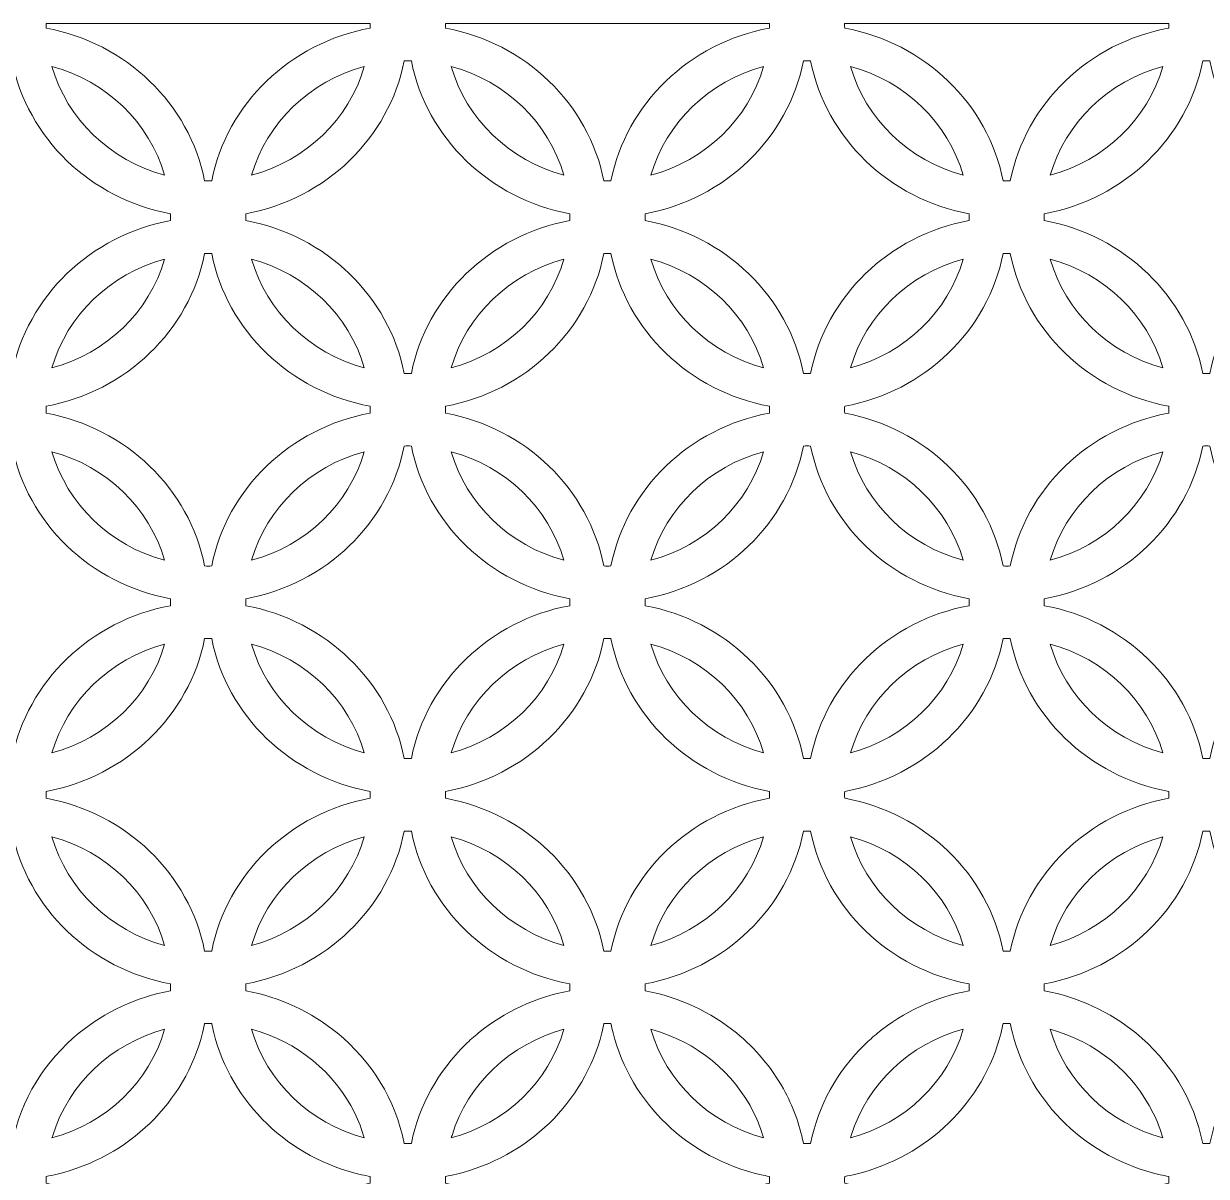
# Model space of a CAD drawing. Header units: millimetres. Extents: x -1200 to 1200, y -590 to 590.
# Drawn here: x -657 to -51, y 0 to 590 of the extents above; entities that cross this region are included whole.
import ezdxf

# ---------------------------------------------------------------- set-up
doc = ezdxf.new("R2010")
doc.units = ezdxf.units.MM
doc.header["$MEASUREMENT"] = 0
doc.layers.add('Layer 1', color=7, linetype='Continuous')

msp = doc.modelspace()

# ---------------------------------------------------------------- linework, layer by layer
at = {"layer": 'Layer 1', "color": 250, "lineweight": 20}
for points, knots in [([(-645.6101, 589.9734), (-645.6101, 589.9734), (-479.6241, 589.9734), (-479.6241, 589.9734), (-479.6227, 589.8095), (-479.6219, 589.6453), (-479.6219, 589.481), (-479.6219, 588.8933), (-479.6317, 588.3088), (-479.6446, 587.7244), (-520.6522, 580.1821), (-552.9715, 549.0254), (-560.7946, 509.4997), (-561.4015, 509.4868), (-562.0086, 509.4771), (-562.6155, 509.4771), (-563.2258, 509.4771), (-563.8328, 509.4868), (-564.4397, 509.4997), (-572.2629, 549.0254), (-604.5853, 580.1821), (-645.5897, 587.7244), (-645.6025, 588.3088), (-645.6123, 588.8933), (-645.6123, 589.481), (-645.6123, 589.6453), (-645.6115, 589.8095), (-645.6101, 589.9734)], [0, 0, 0, 0, 0.11111111, 0.11111111, 0.11111111, 0.22222222, 0.22222222, 0.22222222, 0.33333333, 0.33333333, 0.33333333, 0.44444444, 0.44444444, 0.44444444, 0.55555556, 0.55555556, 0.55555556, 0.66666667, 0.66666667, 0.66666667, 0.77777778, 0.77777778, 0.77777778, 0.88888889, 0.88888889, 0.88888889, 1, 1, 1, 1]), ([(-441.1306, 589.9734), (-441.1306, 589.9734), (-275.1448, 589.9734), (-275.1448, 589.9734), (-275.1435, 589.8095), (-275.1426, 589.6453), (-275.1426, 589.481), (-275.1426, 588.8933), (-275.1523, 588.3088), (-275.1652, 587.7244), (-316.1728, 580.1821), (-348.4887, 549.0254), (-356.315, 509.4997), (-356.9222, 509.4868), (-357.529, 509.4771), (-358.1362, 509.4771), (-358.7463, 509.4771), (-359.3531, 509.4868), (-359.9603, 509.4997), (-367.7836, 549.0254), (-400.1058, 580.1821), (-441.1102, 587.7244), (-441.1232, 588.3088), (-441.1327, 588.8933), (-441.1327, 589.481), (-441.1327, 589.6453), (-441.132, 589.8095), (-441.1306, 589.9734)], [0, 0, 0, 0, 0.11111111, 0.11111111, 0.11111111, 0.22222222, 0.22222222, 0.22222222, 0.33333333, 0.33333333, 0.33333333, 0.44444444, 0.44444444, 0.44444444, 0.55555556, 0.55555556, 0.55555556, 0.66666667, 0.66666667, 0.66666667, 0.77777778, 0.77777778, 0.77777778, 0.88888889, 0.88888889, 0.88888889, 1, 1, 1, 1]), ([(-236.6512, 589.9734), (-236.6512, 589.9734), (-70.6653, 589.9734), (-70.6653, 589.9734), (-70.6639, 589.8095), (-70.6631, 589.6453), (-70.6631, 589.481), (-70.6631, 588.8933), (-70.6729, 588.3088), (-70.6856, 587.7244), (-111.6933, 580.1821), (-144.0125, 549.0254), (-151.8357, 509.4997), (-152.4426, 509.4868), (-153.0497, 509.4771), (-153.6598, 509.4771), (-154.2668, 509.4771), (-154.874, 509.4868), (-155.4809, 509.4997), (-163.3038, 549.0254), (-195.6265, 580.1821), (-236.6308, 587.7244), (-236.6437, 588.3088), (-236.6534, 588.8933), (-236.6534, 589.481), (-236.6534, 589.6453), (-236.6525, 589.8095), (-236.6512, 589.9734)], [0, 0, 0, 0, 0.11111111, 0.11111111, 0.11111111, 0.22222222, 0.22222222, 0.22222222, 0.33333333, 0.33333333, 0.33333333, 0.44444444, 0.44444444, 0.44444444, 0.55555556, 0.55555556, 0.55555556, 0.66666667, 0.66666667, 0.66666667, 0.77777778, 0.77777778, 0.77777778, 0.88888889, 0.88888889, 0.88888889, 1, 1, 1, 1]), ([(-666.6795, 410.9437), (-674.5027, 450.4695), (-706.8218, 481.6263), (-747.8294, 489.1685), (-747.8423, 489.7529), (-747.8519, 490.3373), (-747.8519, 490.9249), (-747.8519, 491.5125), (-747.8423, 492.0969), (-747.8294, 492.6814), (-706.825, 500.2237), (-674.5027, 531.3805), (-666.6795, 570.9061), (-666.0725, 570.919), (-665.4656, 570.9288), (-664.8554, 570.9288), (-664.2483, 570.9288), (-663.6415, 570.919), (-663.0343, 570.9061), (-655.2113, 531.3805), (-622.8886, 500.2237), (-581.8845, 492.6814), (-581.8714, 492.0969), (-581.8619, 491.5125), (-581.8619, 490.9249), (-581.8619, 490.3373), (-581.8714, 489.7529), (-581.8845, 489.1685), (-622.8886, 481.6263), (-655.2113, 450.4727), (-663.0343, 410.9437), (-663.6415, 410.931), (-664.2483, 410.9211), (-664.8554, 410.9211), (-665.4656, 410.9211), (-666.0725, 410.931), (-666.6795, 410.9437)], [0, 0, 0, 0, 0.08333333, 0.08333333, 0.08333333, 0.16666667, 0.16666667, 0.16666667, 0.25, 0.25, 0.25, 0.33333333, 0.33333333, 0.33333333, 0.41666667, 0.41666667, 0.41666667, 0.5, 0.5, 0.5, 0.58333333, 0.58333333, 0.58333333, 0.66666667, 0.66666667, 0.66666667, 0.75, 0.75, 0.75, 0.83333333, 0.83333333, 0.83333333, 0.91666667, 0.91666667, 0.91666667, 1, 1, 1, 1]), ([(-462.1999, 410.9437), (-470.0232, 450.4695), (-502.3456, 481.6263), (-543.35, 489.1685), (-543.3628, 489.7529), (-543.3726, 490.3373), (-543.3726, 490.9249), (-543.3726, 491.5125), (-543.3628, 492.0969), (-543.35, 492.6814), (-502.3456, 500.2237), (-470.0232, 531.3805), (-462.1999, 570.9061), (-461.5932, 570.919), (-460.986, 570.9288), (-460.3758, 570.9288), (-459.7689, 570.9288), (-459.1618, 570.919), (-458.5548, 570.9061), (-450.7317, 531.3805), (-418.4093, 500.2237), (-377.4048, 492.6814), (-377.392, 492.0969), (-377.3823, 491.5125), (-377.3823, 490.9249), (-377.3823, 490.3373), (-377.392, 489.7529), (-377.4048, 489.1685), (-418.4093, 481.6263), (-450.7317, 450.4727), (-458.5548, 410.9437), (-459.1618, 410.931), (-459.7689, 410.9211), (-460.3758, 410.9211), (-460.986, 410.9211), (-461.5932, 410.931), (-462.1999, 410.9437)], [0, 0, 0, 0, 0.08333333, 0.08333333, 0.08333333, 0.16666667, 0.16666667, 0.16666667, 0.25, 0.25, 0.25, 0.33333333, 0.33333333, 0.33333333, 0.41666667, 0.41666667, 0.41666667, 0.5, 0.5, 0.5, 0.58333333, 0.58333333, 0.58333333, 0.66666667, 0.66666667, 0.66666667, 0.75, 0.75, 0.75, 0.83333333, 0.83333333, 0.83333333, 0.91666667, 0.91666667, 0.91666667, 1, 1, 1, 1]), ([(-257.7206, 410.9437), (-265.5469, 450.4695), (-297.863, 481.6263), (-338.8706, 489.1685), (-338.8834, 489.7529), (-338.8931, 490.3373), (-338.8931, 490.9249), (-338.8931, 491.5125), (-338.8834, 492.0969), (-338.8706, 492.6814), (-297.8661, 500.2237), (-265.5436, 531.3805), (-257.7206, 570.9061), (-257.1135, 570.919), (-256.5067, 570.9288), (-255.8963, 570.9288), (-255.2893, 570.9288), (-254.6824, 570.919), (-254.0754, 570.9061), (-246.2523, 531.3805), (-213.933, 500.2237), (-172.9254, 492.6814), (-172.9126, 492.0969), (-172.9028, 491.5125), (-172.9028, 490.9249), (-172.9028, 490.3373), (-172.9126, 489.7529), (-172.9254, 489.1685), (-213.9299, 481.6263), (-246.2523, 450.4727), (-254.0754, 410.9437), (-254.6824, 410.931), (-255.2893, 410.9211), (-255.8963, 410.9211), (-256.5067, 410.9211), (-257.1135, 410.931), (-257.7206, 410.9437)], [0, 0, 0, 0, 0.08333333, 0.08333333, 0.08333333, 0.16666667, 0.16666667, 0.16666667, 0.25, 0.25, 0.25, 0.33333333, 0.33333333, 0.33333333, 0.41666667, 0.41666667, 0.41666667, 0.5, 0.5, 0.5, 0.58333333, 0.58333333, 0.58333333, 0.66666667, 0.66666667, 0.66666667, 0.75, 0.75, 0.75, 0.83333333, 0.83333333, 0.83333333, 0.91666667, 0.91666667, 0.91666667, 1, 1, 1, 1]), ([(-53.2411, 410.9437), (-61.0642, 450.4695), (-93.3867, 481.6263), (-134.3911, 489.1685), (-134.4039, 489.7529), (-134.4137, 490.3373), (-134.4137, 490.9249), (-134.4137, 491.5125), (-134.4039, 492.0969), (-134.3911, 492.6814), (-93.3867, 500.2237), (-61.0642, 531.3805), (-53.2411, 570.9061), (-52.634, 570.919), (-52.0272, 570.9288), (-51.4169, 570.9288), (-50.8099, 570.9288), (-50.203, 570.919), (-49.5959, 570.9061), (-41.7728, 531.3805), (-9.4535, 500.2237), (31.554, 492.6814), (31.5669, 492.0969), (31.5766, 491.5125), (31.5766, 490.9249), (31.5766, 490.3373), (31.5669, 489.7529), (31.554, 489.1685), (-9.4504, 481.6263), (-41.7728, 450.4727), (-49.5959, 410.9437), (-50.203, 410.931), (-50.8099, 410.9211), (-51.4169, 410.9211), (-52.0272, 410.9211), (-52.634, 410.931), (-53.2411, 410.9437)], [0, 0, 0, 0, 0.08333333, 0.08333333, 0.08333333, 0.16666667, 0.16666667, 0.16666667, 0.25, 0.25, 0.25, 0.33333333, 0.33333333, 0.33333333, 0.41666667, 0.41666667, 0.41666667, 0.5, 0.5, 0.5, 0.58333333, 0.58333333, 0.58333333, 0.66666667, 0.66666667, 0.66666667, 0.75, 0.75, 0.75, 0.83333333, 0.83333333, 0.83333333, 0.91666667, 0.91666667, 0.91666667, 1, 1, 1, 1]), ([(-584.8904, 512.3957), (-612.8154, 519.8799), (-634.8188, 541.0893), (-642.5838, 568.0102), (-614.659, 560.5259), (-592.6555, 539.3166), (-584.8904, 512.3957)], [0, 0, 0, 0, 0.5, 0.5, 0.5, 1, 1, 1, 1]), ([(-540.344, 512.3957), (-532.5791, 539.3166), (-510.5756, 560.5259), (-482.6507, 568.0102), (-490.4156, 541.0893), (-512.4192, 519.8799), (-540.344, 512.3957)], [0, 0, 0, 0, 0.5, 0.5, 0.5, 1, 1, 1, 1]), ([(-380.4109, 512.3957), (-408.3359, 519.8799), (-430.3394, 541.0893), (-438.1042, 568.0102), (-410.1795, 560.5259), (-388.1758, 539.3166), (-380.4109, 512.3957)], [0, 0, 0, 0, 0.5, 0.5, 0.5, 1, 1, 1, 1]), ([(-335.8647, 512.3957), (-328.0996, 539.3166), (-306.096, 560.5259), (-278.1711, 568.0102), (-285.9361, 541.0893), (-307.9397, 519.8799), (-335.8647, 512.3957)], [0, 0, 0, 0, 0.5, 0.5, 0.5, 1, 1, 1, 1]), ([(-175.9313, 512.3957), (-203.8563, 519.8799), (-225.8599, 541.0893), (-233.6249, 568.0102), (-205.6997, 560.5259), (-183.6963, 539.3166), (-175.9313, 512.3957)], [0, 0, 0, 0, 0.5, 0.5, 0.5, 1, 1, 1, 1]), ([(-131.3851, 512.3957), (-123.6201, 539.3166), (-101.6165, 560.5259), (-73.6916, 568.0102), (-81.4566, 541.0893), (-103.4601, 519.8799), (-131.3851, 512.3957)], [0, 0, 0, 0, 0.5, 0.5, 0.5, 1, 1, 1, 1]), ([(-645.6123, 392.3725), (-645.6123, 392.9601), (-645.6025, 393.5443), (-645.5897, 394.1256), (-604.582, 401.671), (-572.2629, 432.8247), (-564.4397, 472.3536), (-563.8328, 472.3632), (-563.2258, 472.373), (-562.6155, 472.373), (-562.0086, 472.373), (-561.4015, 472.3632), (-560.7946, 472.3536), (-552.9715, 432.8247), (-520.649, 401.671), (-479.6446, 394.1256), (-479.6317, 393.5443), (-479.6219, 392.9601), (-479.6219, 392.3725), (-479.6219, 391.7848), (-479.6317, 391.1971), (-479.6446, 390.6161), (-520.6522, 383.0737), (-552.9715, 351.9168), (-560.7946, 312.3911), (-561.4015, 312.3784), (-562.0086, 312.3688), (-562.6155, 312.3688), (-563.2258, 312.3688), (-563.8328, 312.3784), (-564.4397, 312.3911), (-572.2629, 351.9168), (-604.5853, 383.0706), (-645.5897, 390.6161), (-645.6025, 391.1971), (-645.6123, 391.7848), (-645.6123, 392.3725)], [0, 0, 0, 0, 0.08333333, 0.08333333, 0.08333333, 0.16666667, 0.16666667, 0.16666667, 0.25, 0.25, 0.25, 0.33333333, 0.33333333, 0.33333333, 0.41666667, 0.41666667, 0.41666667, 0.5, 0.5, 0.5, 0.58333333, 0.58333333, 0.58333333, 0.66666667, 0.66666667, 0.66666667, 0.75, 0.75, 0.75, 0.83333333, 0.83333333, 0.83333333, 0.91666667, 0.91666667, 0.91666667, 1, 1, 1, 1]), ([(-642.5838, 413.8431), (-634.8188, 440.7608), (-612.8154, 461.97), (-584.8904, 469.4544), (-592.6555, 442.5366), (-614.659, 421.3273), (-642.5838, 413.8431)], [0, 0, 0, 0, 0.5, 0.5, 0.5, 1, 1, 1, 1]), ([(-482.6507, 413.8431), (-510.5756, 421.3273), (-532.5791, 442.5366), (-540.344, 469.4544), (-512.4192, 461.97), (-490.4156, 440.7608), (-482.6507, 413.8431)], [0, 0, 0, 0, 0.5, 0.5, 0.5, 1, 1, 1, 1]), ([(-441.1327, 392.3725), (-441.1327, 392.9601), (-441.1232, 393.5443), (-441.1102, 394.1256), (-400.1026, 401.671), (-367.7836, 432.8247), (-359.9603, 472.3536), (-359.3531, 472.3632), (-358.7463, 472.373), (-358.1362, 472.373), (-357.529, 472.373), (-356.9222, 472.3632), (-356.315, 472.3536), (-348.4921, 432.8247), (-316.1695, 401.671), (-275.1652, 394.1256), (-275.1523, 393.5443), (-275.1426, 392.9601), (-275.1426, 392.3725), (-275.1426, 391.7848), (-275.1523, 391.1971), (-275.1652, 390.6161), (-316.1728, 383.0737), (-348.4887, 351.9168), (-356.315, 312.3911), (-356.9222, 312.3784), (-357.529, 312.3688), (-358.1362, 312.3688), (-358.7463, 312.3688), (-359.3531, 312.3784), (-359.9603, 312.3911), (-367.7836, 351.9168), (-400.1058, 383.0706), (-441.1102, 390.6161), (-441.1232, 391.1971), (-441.1327, 391.7848), (-441.1327, 392.3725)], [0, 0, 0, 0, 0.08333333, 0.08333333, 0.08333333, 0.16666667, 0.16666667, 0.16666667, 0.25, 0.25, 0.25, 0.33333333, 0.33333333, 0.33333333, 0.41666667, 0.41666667, 0.41666667, 0.5, 0.5, 0.5, 0.58333333, 0.58333333, 0.58333333, 0.66666667, 0.66666667, 0.66666667, 0.75, 0.75, 0.75, 0.83333333, 0.83333333, 0.83333333, 0.91666667, 0.91666667, 0.91666667, 1, 1, 1, 1]), ([(-438.1042, 413.8431), (-430.3394, 440.7608), (-408.3359, 461.97), (-380.4109, 469.4544), (-388.1758, 442.5366), (-410.1795, 421.3273), (-438.1042, 413.8431)], [0, 0, 0, 0, 0.5, 0.5, 0.5, 1, 1, 1, 1]), ([(-278.1711, 413.8431), (-306.096, 421.3273), (-328.0996, 442.5366), (-335.8647, 469.4544), (-307.9397, 461.97), (-285.9361, 440.7608), (-278.1711, 413.8431)], [0, 0, 0, 0, 0.5, 0.5, 0.5, 1, 1, 1, 1]), ([(-236.6534, 392.3725), (-236.6534, 392.9601), (-236.6437, 393.5443), (-236.6308, 394.1256), (-195.6232, 401.671), (-163.3038, 432.8247), (-155.4809, 472.3536), (-154.874, 472.3632), (-154.2668, 472.373), (-153.6598, 472.373), (-153.0497, 472.373), (-152.4426, 472.3632), (-151.8357, 472.3536), (-144.0125, 432.8247), (-111.69, 401.671), (-70.6856, 394.1256), (-70.6729, 393.5443), (-70.6631, 392.9601), (-70.6631, 392.3725), (-70.6631, 391.7848), (-70.6729, 391.1971), (-70.6856, 390.6161), (-111.6933, 383.0737), (-144.0125, 351.9168), (-151.8357, 312.3911), (-152.4426, 312.3784), (-153.0497, 312.3688), (-153.6598, 312.3688), (-154.2668, 312.3688), (-154.874, 312.3784), (-155.4809, 312.3911), (-163.3038, 351.9168), (-195.6265, 383.0706), (-236.6308, 390.6161), (-236.6437, 391.1971), (-236.6534, 391.7848), (-236.6534, 392.3725)], [0, 0, 0, 0, 0.08333333, 0.08333333, 0.08333333, 0.16666667, 0.16666667, 0.16666667, 0.25, 0.25, 0.25, 0.33333333, 0.33333333, 0.33333333, 0.41666667, 0.41666667, 0.41666667, 0.5, 0.5, 0.5, 0.58333333, 0.58333333, 0.58333333, 0.66666667, 0.66666667, 0.66666667, 0.75, 0.75, 0.75, 0.83333333, 0.83333333, 0.83333333, 0.91666667, 0.91666667, 0.91666667, 1, 1, 1, 1]), ([(-233.6249, 413.8431), (-225.8599, 440.7608), (-203.8563, 461.97), (-175.9313, 469.4544), (-183.6963, 442.5366), (-205.6997, 421.3273), (-233.6249, 413.8431)], [0, 0, 0, 0, 0.5, 0.5, 0.5, 1, 1, 1, 1]), ([(-73.6916, 413.8431), (-101.6165, 421.3273), (-123.6201, 442.5366), (-131.3851, 469.4544), (-103.4601, 461.97), (-81.4566, 440.7608), (-73.6916, 413.8431)], [0, 0, 0, 0, 0.5, 0.5, 0.5, 1, 1, 1, 1]), ([(-747.8294, 295.573), (-706.825, 303.1152), (-674.5027, 334.2688), (-666.6795, 373.7977), (-666.0725, 373.8106), (-665.4656, 373.8202), (-664.8554, 373.8202), (-664.2483, 373.8202), (-663.6415, 373.8106), (-663.0343, 373.7977), (-655.2113, 334.2722), (-622.8886, 303.1152), (-581.8845, 295.573), (-581.8714, 294.9887), (-581.8619, 294.4042), (-581.8619, 293.8166), (-581.8619, 293.229), (-581.8714, 292.6445), (-581.8845, 292.0602), (-622.8886, 284.518), (-655.2113, 253.3612), (-663.0343, 213.8354), (-663.6415, 213.8226), (-664.2483, 213.8129), (-664.8554, 213.8129), (-665.4656, 213.8129), (-666.0725, 213.8226), (-666.6795, 213.8354), (-674.5027, 253.3612), (-706.8218, 284.518), (-747.8294, 292.0602), (-747.8423, 292.6445), (-747.8519, 293.229), (-747.8519, 293.8166), (-747.8519, 294.4042), (-747.8423, 294.9887), (-747.8294, 295.573)], [0, 0, 0, 0, 0.08333333, 0.08333333, 0.08333333, 0.16666667, 0.16666667, 0.16666667, 0.25, 0.25, 0.25, 0.33333333, 0.33333333, 0.33333333, 0.41666667, 0.41666667, 0.41666667, 0.5, 0.5, 0.5, 0.58333333, 0.58333333, 0.58333333, 0.66666667, 0.66666667, 0.66666667, 0.75, 0.75, 0.75, 0.83333333, 0.83333333, 0.83333333, 0.91666667, 0.91666667, 0.91666667, 1, 1, 1, 1]), ([(-584.8904, 315.2875), (-612.8154, 322.7714), (-634.8188, 343.9808), (-642.5838, 370.8983), (-614.659, 363.4143), (-592.6555, 342.2051), (-584.8904, 315.2875)], [0, 0, 0, 0, 0.5, 0.5, 0.5, 1, 1, 1, 1]), ([(-462.1999, 213.8354), (-470.0232, 253.3612), (-502.3456, 284.518), (-543.35, 292.0602), (-543.3628, 292.6445), (-543.3726, 293.229), (-543.3726, 293.8166), (-543.3726, 294.4042), (-543.3628, 294.9887), (-543.35, 295.573), (-502.3456, 303.1152), (-470.0232, 334.2688), (-462.1999, 373.7977), (-461.5932, 373.8106), (-460.986, 373.8202), (-460.3758, 373.8202), (-459.7689, 373.8202), (-459.1618, 373.8106), (-458.5548, 373.7977), (-450.7317, 334.2722), (-418.4093, 303.1152), (-377.4048, 295.573), (-377.392, 294.9887), (-377.3823, 294.4042), (-377.3823, 293.8166), (-377.3823, 293.229), (-377.392, 292.6445), (-377.4048, 292.0602), (-418.4093, 284.518), (-450.7317, 253.3612), (-458.5548, 213.8354), (-459.1618, 213.8226), (-459.7689, 213.8129), (-460.3758, 213.8129), (-460.986, 213.8129), (-461.5932, 213.8226), (-462.1999, 213.8354)], [0, 0, 0, 0, 0.08333333, 0.08333333, 0.08333333, 0.16666667, 0.16666667, 0.16666667, 0.25, 0.25, 0.25, 0.33333333, 0.33333333, 0.33333333, 0.41666667, 0.41666667, 0.41666667, 0.5, 0.5, 0.5, 0.58333333, 0.58333333, 0.58333333, 0.66666667, 0.66666667, 0.66666667, 0.75, 0.75, 0.75, 0.83333333, 0.83333333, 0.83333333, 0.91666667, 0.91666667, 0.91666667, 1, 1, 1, 1]), ([(-540.344, 315.2875), (-532.5791, 342.2051), (-510.5756, 363.4143), (-482.6507, 370.8983), (-490.4156, 343.9808), (-512.4192, 322.7714), (-540.344, 315.2875)], [0, 0, 0, 0, 0.5, 0.5, 0.5, 1, 1, 1, 1]), ([(-380.4109, 315.2875), (-408.3359, 322.7714), (-430.3394, 343.9808), (-438.1042, 370.8983), (-410.1795, 363.4143), (-388.1758, 342.2051), (-380.4109, 315.2875)], [0, 0, 0, 0, 0.5, 0.5, 0.5, 1, 1, 1, 1]), ([(-257.7206, 213.8354), (-265.5469, 253.3612), (-297.863, 284.518), (-338.8706, 292.0602), (-338.8834, 292.6445), (-338.8931, 293.229), (-338.8931, 293.8166), (-338.8931, 294.4042), (-338.8834, 294.9887), (-338.8706, 295.573), (-297.8661, 303.1152), (-265.5436, 334.2688), (-257.7206, 373.7977), (-257.1135, 373.8106), (-256.5067, 373.8202), (-255.8963, 373.8202), (-255.2893, 373.8202), (-254.6824, 373.8106), (-254.0754, 373.7977), (-246.2523, 334.2722), (-213.933, 303.1152), (-172.9254, 295.573), (-172.9126, 294.9887), (-172.9028, 294.4042), (-172.9028, 293.8166), (-172.9028, 293.229), (-172.9126, 292.6445), (-172.9254, 292.0602), (-213.9299, 284.518), (-246.2523, 253.3612), (-254.0754, 213.8354), (-254.6824, 213.8226), (-255.2893, 213.8129), (-255.8963, 213.8129), (-256.5067, 213.8129), (-257.1135, 213.8226), (-257.7206, 213.8354)], [0, 0, 0, 0, 0.08333333, 0.08333333, 0.08333333, 0.16666667, 0.16666667, 0.16666667, 0.25, 0.25, 0.25, 0.33333333, 0.33333333, 0.33333333, 0.41666667, 0.41666667, 0.41666667, 0.5, 0.5, 0.5, 0.58333333, 0.58333333, 0.58333333, 0.66666667, 0.66666667, 0.66666667, 0.75, 0.75, 0.75, 0.83333333, 0.83333333, 0.83333333, 0.91666667, 0.91666667, 0.91666667, 1, 1, 1, 1]), ([(-335.8647, 315.2875), (-328.0996, 342.2051), (-306.096, 363.4143), (-278.1711, 370.8983), (-285.9361, 343.9808), (-307.9397, 322.7714), (-335.8647, 315.2875)], [0, 0, 0, 0, 0.5, 0.5, 0.5, 1, 1, 1, 1]), ([(-175.9313, 315.2875), (-203.8563, 322.7714), (-225.8599, 343.9808), (-233.6249, 370.8983), (-205.6997, 363.4143), (-183.6963, 342.2051), (-175.9313, 315.2875)], [0, 0, 0, 0, 0.5, 0.5, 0.5, 1, 1, 1, 1]), ([(-53.2411, 213.8354), (-61.0642, 253.3612), (-93.3867, 284.518), (-134.3911, 292.0602), (-134.4039, 292.6445), (-134.4137, 293.229), (-134.4137, 293.8166), (-134.4137, 294.4042), (-134.4039, 294.9887), (-134.3911, 295.573), (-93.3867, 303.1152), (-61.0642, 334.2688), (-53.2411, 373.7977), (-52.634, 373.8106), (-52.0272, 373.8202), (-51.4169, 373.8202), (-50.8099, 373.8202), (-50.203, 373.8106), (-49.5959, 373.7977), (-41.7728, 334.2722), (-9.4535, 303.1152), (31.554, 295.573), (31.5669, 294.9887), (31.5766, 294.4042), (31.5766, 293.8166), (31.5766, 293.229), (31.5669, 292.6445), (31.554, 292.0602), (-9.4504, 284.518), (-41.7728, 253.3612), (-49.5959, 213.8354), (-50.203, 213.8226), (-50.8099, 213.8129), (-51.4169, 213.8129), (-52.0272, 213.8129), (-52.634, 213.8226), (-53.2411, 213.8354)], [0, 0, 0, 0, 0.08333333, 0.08333333, 0.08333333, 0.16666667, 0.16666667, 0.16666667, 0.25, 0.25, 0.25, 0.33333333, 0.33333333, 0.33333333, 0.41666667, 0.41666667, 0.41666667, 0.5, 0.5, 0.5, 0.58333333, 0.58333333, 0.58333333, 0.66666667, 0.66666667, 0.66666667, 0.75, 0.75, 0.75, 0.83333333, 0.83333333, 0.83333333, 0.91666667, 0.91666667, 0.91666667, 1, 1, 1, 1]), ([(-131.3851, 315.2875), (-123.6201, 342.2051), (-101.6165, 363.4143), (-73.6916, 370.8983), (-81.4566, 343.9808), (-103.4601, 322.7714), (-131.3851, 315.2875)], [0, 0, 0, 0, 0.5, 0.5, 0.5, 1, 1, 1, 1]), ([(-645.6123, 195.2607), (-645.6123, 195.8485), (-645.6025, 196.4329), (-645.5897, 197.017), (-604.582, 204.5594), (-572.2629, 235.7164), (-564.4397, 275.2419), (-563.8328, 275.2549), (-563.2258, 275.2644), (-562.6155, 275.2644), (-562.0086, 275.2644), (-561.4015, 275.2549), (-560.7946, 275.2419), (-552.9715, 235.7164), (-520.649, 204.5594), (-479.6446, 197.017), (-479.6317, 196.4329), (-479.6219, 195.8485), (-479.6219, 195.2607), (-479.6219, 194.6731), (-479.6317, 194.0888), (-479.6446, 193.5043), (-520.6522, 185.9622), (-552.9715, 154.8053), (-560.7946, 115.2798), (-561.4015, 115.2666), (-562.0086, 115.2569), (-562.6155, 115.2569), (-563.2258, 115.2569), (-563.8328, 115.2666), (-564.4397, 115.2798), (-572.2629, 154.8084), (-604.5853, 185.9622), (-645.5897, 193.5043), (-645.6025, 194.0888), (-645.6123, 194.6731), (-645.6123, 195.2607)], [0, 0, 0, 0, 0.08333333, 0.08333333, 0.08333333, 0.16666667, 0.16666667, 0.16666667, 0.25, 0.25, 0.25, 0.33333333, 0.33333333, 0.33333333, 0.41666667, 0.41666667, 0.41666667, 0.5, 0.5, 0.5, 0.58333333, 0.58333333, 0.58333333, 0.66666667, 0.66666667, 0.66666667, 0.75, 0.75, 0.75, 0.83333333, 0.83333333, 0.83333333, 0.91666667, 0.91666667, 0.91666667, 1, 1, 1, 1]), ([(-441.1327, 195.2607), (-441.1327, 195.8485), (-441.1232, 196.4329), (-441.1102, 197.017), (-400.1026, 204.5594), (-367.7836, 235.7164), (-359.9603, 275.2419), (-359.3531, 275.2549), (-358.7463, 275.2644), (-358.1362, 275.2644), (-357.529, 275.2644), (-356.9222, 275.2549), (-356.315, 275.2419), (-348.4921, 235.7164), (-316.1695, 204.5594), (-275.1652, 197.017), (-275.1523, 196.4329), (-275.1426, 195.8485), (-275.1426, 195.2607), (-275.1426, 194.6731), (-275.1523, 194.0888), (-275.1652, 193.5043), (-316.1728, 185.9622), (-348.4887, 154.8053), (-356.315, 115.2798), (-356.9222, 115.2666), (-357.529, 115.2569), (-358.1362, 115.2569), (-358.7463, 115.2569), (-359.3531, 115.2666), (-359.9603, 115.2798), (-367.7836, 154.8084), (-400.1058, 185.9622), (-441.1102, 193.5043), (-441.1232, 194.0888), (-441.1327, 194.6731), (-441.1327, 195.2607)], [0, 0, 0, 0, 0.08333333, 0.08333333, 0.08333333, 0.16666667, 0.16666667, 0.16666667, 0.25, 0.25, 0.25, 0.33333333, 0.33333333, 0.33333333, 0.41666667, 0.41666667, 0.41666667, 0.5, 0.5, 0.5, 0.58333333, 0.58333333, 0.58333333, 0.66666667, 0.66666667, 0.66666667, 0.75, 0.75, 0.75, 0.83333333, 0.83333333, 0.83333333, 0.91666667, 0.91666667, 0.91666667, 1, 1, 1, 1]), ([(-236.6534, 195.2607), (-236.6534, 195.8485), (-236.6437, 196.4329), (-236.6308, 197.017), (-195.6232, 204.5594), (-163.3038, 235.7164), (-155.4809, 275.2419), (-154.874, 275.2549), (-154.2668, 275.2644), (-153.6598, 275.2644), (-153.0497, 275.2644), (-152.4426, 275.2549), (-151.8357, 275.2419), (-144.0125, 235.7164), (-111.69, 204.5594), (-70.6856, 197.017), (-70.6729, 196.4329), (-70.6631, 195.8485), (-70.6631, 195.2607), (-70.6631, 194.6731), (-70.6729, 194.0888), (-70.6856, 193.5043), (-111.6933, 185.9622), (-144.0125, 154.8053), (-151.8357, 115.2798), (-152.4426, 115.2666), (-153.0497, 115.2569), (-153.6598, 115.2569), (-154.2668, 115.2569), (-154.874, 115.2666), (-155.4809, 115.2798), (-163.3038, 154.8084), (-195.6265, 185.9622), (-236.6308, 193.5043), (-236.6437, 194.0888), (-236.6534, 194.6731), (-236.6534, 195.2607)], [0, 0, 0, 0, 0.08333333, 0.08333333, 0.08333333, 0.16666667, 0.16666667, 0.16666667, 0.25, 0.25, 0.25, 0.33333333, 0.33333333, 0.33333333, 0.41666667, 0.41666667, 0.41666667, 0.5, 0.5, 0.5, 0.58333333, 0.58333333, 0.58333333, 0.66666667, 0.66666667, 0.66666667, 0.75, 0.75, 0.75, 0.83333333, 0.83333333, 0.83333333, 0.91666667, 0.91666667, 0.91666667, 1, 1, 1, 1]), ([(-642.5838, 216.7317), (-634.8188, 243.6524), (-612.8154, 264.8617), (-584.8904, 272.3458), (-592.6555, 245.425), (-614.659, 224.2155), (-642.5838, 216.7317)], [0, 0, 0, 0, 0.5, 0.5, 0.5, 1, 1, 1, 1]), ([(-482.6507, 216.7317), (-510.5756, 224.2155), (-532.5791, 245.425), (-540.344, 272.3458), (-512.4192, 264.8617), (-490.4156, 243.6524), (-482.6507, 216.7317)], [0, 0, 0, 0, 0.5, 0.5, 0.5, 1, 1, 1, 1]), ([(-438.1042, 216.7317), (-430.3394, 243.6524), (-408.3359, 264.8617), (-380.4109, 272.3458), (-388.1758, 245.425), (-410.1795, 224.2155), (-438.1042, 216.7317)], [0, 0, 0, 0, 0.5, 0.5, 0.5, 1, 1, 1, 1]), ([(-278.1711, 216.7317), (-306.096, 224.2155), (-328.0996, 245.425), (-335.8647, 272.3458), (-307.9397, 264.8617), (-285.9361, 243.6524), (-278.1711, 216.7317)], [0, 0, 0, 0, 0.5, 0.5, 0.5, 1, 1, 1, 1]), ([(-233.6249, 216.7317), (-225.8599, 243.6524), (-203.8563, 264.8617), (-175.9313, 272.3458), (-183.6963, 245.425), (-205.6997, 224.2155), (-233.6249, 216.7317)], [0, 0, 0, 0, 0.5, 0.5, 0.5, 1, 1, 1, 1]), ([(-73.6916, 216.7317), (-101.6165, 224.2155), (-123.6201, 245.425), (-131.3851, 272.3458), (-103.4601, 264.8617), (-81.4566, 243.6524), (-73.6916, 216.7317)], [0, 0, 0, 0, 0.5, 0.5, 0.5, 1, 1, 1, 1]), ([(-747.8294, 98.4614), (-706.825, 106.0069), (-674.5027, 137.1604), (-666.6795, 176.6893), (-666.0725, 176.6991), (-665.4656, 176.7121), (-664.8554, 176.7121), (-664.2483, 176.7121), (-663.6415, 176.6991), (-663.0343, 176.6893), (-655.2113, 137.1637), (-622.8886, 106.0069), (-581.8845, 98.4614), (-581.8714, 97.877), (-581.8619, 97.2958), (-581.8619, 96.7083), (-581.8619, 96.1206), (-581.8714, 95.5362), (-581.8845, 94.9517), (-599.5067, 91.709), (-615.5252, 84.1058), (-628.6841, 73.3518), (-646.145, 59.0842), (-658.5721, 39.2666), (-663.0343, 16.7271), (-663.6415, 16.7143), (-664.2483, 16.7044), (-664.8554, 16.7044), (-665.4656, 16.7044), (-666.0725, 16.7143), (-666.6795, 16.7271), (-671.1416, 39.2666), (-683.5688, 59.0809), (-701.0296, 73.3518), (-701.0296, 73.3518), (-701.0276, 73.3518), (-701.0276, 73.3518), (-714.1871, 84.1058), (-730.2058, 91.709), (-747.8294, 94.9517), (-747.8423, 95.5362), (-747.8519, 96.1206), (-747.8519, 96.7083), (-747.8519, 97.2958), (-747.8423, 97.877), (-747.8294, 98.4614)], [0, 0, 0, 0, 0.06666667, 0.06666667, 0.06666667, 0.13333333, 0.13333333, 0.13333333, 0.2, 0.2, 0.2, 0.26666667, 0.26666667, 0.26666667, 0.33333333, 0.33333333, 0.33333333, 0.4, 0.4, 0.4, 0.46666667, 0.46666667, 0.46666667, 0.53333333, 0.53333333, 0.53333333, 0.6, 0.6, 0.6, 0.66666667, 0.66666667, 0.66666667, 0.73333333, 0.73333333, 0.73333333, 0.8, 0.8, 0.8, 0.86666667, 0.86666667, 0.86666667, 0.93333333, 0.93333333, 0.93333333, 1, 1, 1, 1]), ([(-543.35, 98.4614), (-502.3456, 106.0069), (-470.0232, 137.1604), (-462.1999, 176.6893), (-461.5932, 176.6991), (-460.986, 176.7121), (-460.3758, 176.7121), (-459.7689, 176.7121), (-459.1618, 176.6991), (-458.5548, 176.6893), (-450.7317, 137.1637), (-418.4093, 106.0069), (-377.4048, 98.4614), (-377.392, 97.877), (-377.3823, 97.2958), (-377.3823, 96.7083), (-377.3823, 96.1206), (-377.392, 95.5362), (-377.4048, 94.9517), (-395.0271, 91.709), (-411.0457, 84.1058), (-424.2047, 73.3518), (-426.4728, 71.4987), (-428.6561, 69.5516), (-430.748, 67.5173), (-444.735, 53.9135), (-454.6374, 36.4018), (-458.5336, 16.8331), (-458.5408, 16.7977), (-458.5478, 16.7624), (-458.5548, 16.7271), (-459.1618, 16.7143), (-459.7689, 16.7044), (-460.3758, 16.7044), (-460.986, 16.7044), (-461.5932, 16.7143), (-462.1999, 16.7271), (-466.662, 39.2666), (-479.0893, 59.0809), (-496.5498, 73.3521), (-509.7094, 84.106), (-525.728, 91.709), (-543.35, 94.9517), (-543.3628, 95.5362), (-543.3726, 96.1206), (-543.3726, 96.7083), (-543.3726, 97.2958), (-543.3628, 97.877), (-543.35, 98.4614)], [0, 0, 0, 0, 0.0625, 0.0625, 0.0625, 0.125, 0.125, 0.125, 0.1875, 0.1875, 0.1875, 0.25, 0.25, 0.25, 0.3125, 0.3125, 0.3125, 0.375, 0.375, 0.375, 0.4375, 0.4375, 0.4375, 0.5, 0.5, 0.5, 0.5625, 0.5625, 0.5625, 0.625, 0.625, 0.625, 0.6875, 0.6875, 0.6875, 0.75, 0.75, 0.75, 0.8125, 0.8125, 0.8125, 0.875, 0.875, 0.875, 0.9375, 0.9375, 0.9375, 1, 1, 1, 1]), ([(-338.8706, 94.9517), (-338.8834, 95.5362), (-338.8931, 96.1206), (-338.8931, 96.7083), (-338.8931, 97.2958), (-338.8834, 97.877), (-338.8706, 98.4614), (-297.8661, 106.0069), (-265.5436, 137.1604), (-257.7206, 176.6893), (-257.1135, 176.6991), (-256.5067, 176.7121), (-255.8963, 176.7121), (-255.2893, 176.7121), (-254.6824, 176.6991), (-254.0754, 176.6893), (-246.2523, 137.1637), (-213.933, 106.0069), (-172.9254, 98.4614), (-172.9126, 97.877), (-172.9028, 97.2958), (-172.9028, 96.7083), (-172.9028, 96.1206), (-172.9126, 95.5362), (-172.9254, 94.9517), (-190.5477, 91.709), (-206.5663, 84.1058), (-219.7254, 73.3518), (-222.0526, 71.4501), (-224.2904, 69.4499), (-226.4321, 67.3577), (-240.3322, 53.7775), (-250.1724, 36.3269), (-254.0539, 16.8357), (-254.061, 16.7993), (-254.0683, 16.7634), (-254.0754, 16.7271), (-254.6824, 16.7143), (-255.2893, 16.7044), (-255.8963, 16.7044), (-256.5067, 16.7044), (-257.1135, 16.7143), (-257.7206, 16.7271), (-257.7383, 16.8163), (-257.756, 16.9056), (-257.7739, 16.9945), (-259.7506, 26.8289), (-263.244, 36.1419), (-268.0101, 44.6978), (-274.1137, 55.6545), (-282.3049, 65.3701), (-292.0702, 73.3522), (-305.2292, 84.1061), (-321.2472, 91.7091), (-338.8706, 94.9517)], [0, 0, 0, 0, 0.05555556, 0.05555556, 0.05555556, 0.11111111, 0.11111111, 0.11111111, 0.16666667, 0.16666667, 0.16666667, 0.22222222, 0.22222222, 0.22222222, 0.27777778, 0.27777778, 0.27777778, 0.33333333, 0.33333333, 0.33333333, 0.38888889, 0.38888889, 0.38888889, 0.44444444, 0.44444444, 0.44444444, 0.5, 0.5, 0.5, 0.55555556, 0.55555556, 0.55555556, 0.61111111, 0.61111111, 0.61111111, 0.66666667, 0.66666667, 0.66666667, 0.72222222, 0.72222222, 0.72222222, 0.77777778, 0.77777778, 0.77777778, 0.83333333, 0.83333333, 0.83333333, 0.88888889, 0.88888889, 0.88888889, 0.94444444, 0.94444444, 0.94444444, 1, 1, 1, 1]), ([(-87.5909, 73.3521), (-100.7505, 84.1061), (-116.7689, 91.709), (-134.3911, 94.9517), (-134.4039, 95.5362), (-134.4137, 96.1206), (-134.4137, 96.7083), (-134.4137, 97.2958), (-134.4039, 97.877), (-134.3911, 98.4614), (-93.3867, 106.0069), (-61.0642, 137.1604), (-53.2411, 176.6893), (-52.634, 176.6991), (-52.0272, 176.7121), (-51.4169, 176.7121), (-50.8099, 176.7121), (-50.203, 176.6991), (-49.5959, 176.6893), (-41.7728, 137.1637), (-9.4535, 106.0069), (31.554, 98.4614), (31.5669, 97.877), (31.5766, 97.2958), (31.5766, 96.7083), (31.5766, 96.1206), (31.5669, 95.5362), (31.554, 94.9517), (13.9319, 91.709), (-2.0868, 84.1058), (-15.2458, 73.3518), (-32.7065, 59.0842), (-45.1338, 39.2666), (-49.5959, 16.7271), (-50.203, 16.7143), (-50.8099, 16.7044), (-51.4169, 16.7044), (-52.0272, 16.7044), (-52.634, 16.7143), (-53.2411, 16.7271), (-57.7032, 39.2666), (-70.1303, 59.0809), (-87.5909, 73.3521)], [0, 0, 0, 0, 0.07142857, 0.07142857, 0.07142857, 0.14285714, 0.14285714, 0.14285714, 0.21428571, 0.21428571, 0.21428571, 0.28571429, 0.28571429, 0.28571429, 0.35714286, 0.35714286, 0.35714286, 0.42857143, 0.42857143, 0.42857143, 0.5, 0.5, 0.5, 0.57142857, 0.57142857, 0.57142857, 0.64285714, 0.64285714, 0.64285714, 0.71428571, 0.71428571, 0.71428571, 0.78571429, 0.78571429, 0.78571429, 0.85714286, 0.85714286, 0.85714286, 0.92857143, 0.92857143, 0.92857143, 1, 1, 1, 1]), ([(-584.8904, 118.1791), (-612.8154, 125.6632), (-634.8188, 146.8723), (-642.5838, 173.7901), (-614.659, 166.3059), (-592.6555, 145.0967), (-584.8904, 118.1791)], [0, 0, 0, 0, 0.5, 0.5, 0.5, 1, 1, 1, 1]), ([(-540.344, 118.1791), (-532.5791, 145.0967), (-510.5756, 166.3059), (-482.6507, 173.7901), (-490.4156, 146.8723), (-512.4192, 125.6632), (-540.344, 118.1791)], [0, 0, 0, 0, 0.5, 0.5, 0.5, 1, 1, 1, 1]), ([(-380.4109, 118.1791), (-408.3359, 125.6632), (-430.3394, 146.8723), (-438.1042, 173.7901), (-410.1795, 166.3059), (-388.1758, 145.0967), (-380.4109, 118.1791)], [0, 0, 0, 0, 0.5, 0.5, 0.5, 1, 1, 1, 1]), ([(-335.8647, 118.1791), (-328.0996, 145.0967), (-306.096, 166.3059), (-278.1711, 173.7901), (-285.9361, 146.8723), (-307.9397, 125.6632), (-335.8647, 118.1791)], [0, 0, 0, 0, 0.5, 0.5, 0.5, 1, 1, 1, 1]), ([(-175.9313, 118.1791), (-203.8563, 125.6632), (-225.8599, 146.8723), (-233.6249, 173.7901), (-205.6997, 166.3059), (-183.6963, 145.0967), (-175.9313, 118.1791)], [0, 0, 0, 0, 0.5, 0.5, 0.5, 1, 1, 1, 1]), ([(-131.3851, 118.1791), (-123.6201, 145.0967), (-101.6165, 166.3059), (-73.6916, 173.7901), (-81.4566, 146.8723), (-103.4601, 125.6632), (-131.3851, 118.1791)], [0, 0, 0, 0, 0.5, 0.5, 0.5, 1, 1, 1, 1]), ([(-645.6123, -1.8476), (-645.6123, -1.2599), (-645.6025, -0.6755), (-645.5897, -0.0911), (-643.7039, 0.2556), (-641.8363, 0.6525), (-639.9887, 1.0979), (-603.2968, 9.9407), (-574.4602, 37.8973), (-565.5184, 73.3518), (-565.5184, 73.3518), (-565.5151, 73.3518), (-565.5151, 73.3518), (-565.117, 74.9312), (-564.7579, 76.5254), (-564.4397, 78.1335), (-563.8328, 78.1463), (-563.2258, 78.1561), (-562.6155, 78.1561), (-562.0086, 78.1561), (-561.4015, 78.1463), (-560.7946, 78.1335), (-560.4763, 76.5254), (-560.1176, 74.9312), (-559.7192, 73.3518), (-559.7192, 73.3518), (-559.7162, 73.3518), (-559.7162, 73.3518), (-550.676, 37.5085), (-521.2997, 9.3283), (-484.035, 0.8136), (-482.5833, 0.4819), (-481.1197, 0.1801), (-479.6446, -0.0912), (-479.6317, -0.6755), (-479.6219, -1.2599), (-479.6219, -1.8476), (-479.6219, -2.4352), (-479.6317, -3.0197), (-479.6446, -3.6041), (-491.8014, -5.84), (-503.1948, -10.1513), (-513.4128, -16.1408), (-535.1723, -28.8966), (-551.6002, -49.2643), (-558.7185, -73.405), (-558.7185, -73.405), (-558.7233, -73.405), (-558.7233, -73.405), (-559.5374, -76.1654), (-560.2299, -78.9752), (-560.7946, -81.8285), (-561.4015, -81.8417), (-562.0086, -81.8514), (-562.6155, -81.8514), (-563.2258, -81.8514), (-563.8328, -81.8417), (-564.4397, -81.8285), (-565.0045, -78.9752), (-565.697, -76.1654), (-566.5113, -73.405), (-566.5113, -73.405), (-566.5159, -73.405), (-566.5159, -73.405), (-573.0233, -51.3408), (-587.3046, -32.4308), (-606.324, -19.6019), (-617.8888, -11.802), (-631.205, -6.2498), (-645.5897, -3.6041), (-645.6025, -3.0197), (-645.6123, -2.4352), (-645.6123, -1.8476)], [0, 0, 0, 0, 0.04166667, 0.04166667, 0.04166667, 0.08333333, 0.08333333, 0.08333333, 0.125, 0.125, 0.125, 0.16666667, 0.16666667, 0.16666667, 0.20833333, 0.20833333, 0.20833333, 0.25, 0.25, 0.25, 0.29166667, 0.29166667, 0.29166667, 0.33333333, 0.33333333, 0.33333333, 0.375, 0.375, 0.375, 0.41666667, 0.41666667, 0.41666667, 0.45833333, 0.45833333, 0.45833333, 0.5, 0.5, 0.5, 0.54166667, 0.54166667, 0.54166667, 0.58333333, 0.58333333, 0.58333333, 0.625, 0.625, 0.625, 0.66666667, 0.66666667, 0.66666667, 0.70833333, 0.70833333, 0.70833333, 0.75, 0.75, 0.75, 0.79166667, 0.79166667, 0.79166667, 0.83333333, 0.83333333, 0.83333333, 0.875, 0.875, 0.875, 0.91666667, 0.91666667, 0.91666667, 0.95833333, 0.95833333, 0.95833333, 1, 1, 1, 1]), ([(-642.5838, 19.623), (-642.4571, 20.0628), (-642.3262, 20.5011), (-642.1918, 20.938), (-634.0982, 47.2332), (-612.3592, 67.8725), (-584.8904, 75.2375), (-592.6555, 48.3166), (-614.659, 27.1073), (-642.5838, 19.623)], [0, 0, 0, 0, 0.33333333, 0.33333333, 0.33333333, 0.66666667, 0.66666667, 0.66666667, 1, 1, 1, 1]), ([(-482.6507, 19.623), (-510.5756, 27.1073), (-532.5791, 48.3166), (-540.344, 75.2375), (-516.9885, 68.9754), (-497.7752, 53.1143), (-487.5697, 32.3434), (-485.573, 28.2796), (-483.9212, 24.0279), (-482.6507, 19.623)], [0, 0, 0, 0, 0.33333333, 0.33333333, 0.33333333, 0.66666667, 0.66666667, 0.66666667, 1, 1, 1, 1]), ([(-441.1327, -1.8476), (-441.1327, -1.2599), (-441.1232, -0.6755), (-441.1102, -0.0911), (-439.2245, 0.2556), (-437.3572, 0.6524), (-435.5099, 1.0978), (-398.8176, 9.9404), (-369.9809, 37.8972), (-361.0386, 73.3518), (-361.0386, 73.3518), (-361.0356, 73.3518), (-361.0356, 73.3518), (-360.6374, 74.9312), (-360.2785, 76.5254), (-359.9603, 78.1335), (-359.3531, 78.1463), (-358.7463, 78.1561), (-358.1362, 78.1561), (-357.529, 78.1561), (-356.9222, 78.1463), (-356.315, 78.1335), (-355.997, 76.5254), (-355.638, 74.9312), (-355.2398, 73.3518), (-355.2398, 73.3518), (-355.2368, 73.3518), (-355.2368, 73.3518), (-346.1907, 37.4847), (-316.7813, 9.291), (-279.4815, 0.7967), (-278.0541, 0.4719), (-276.6149, 0.1755), (-275.1652, -0.0912), (-275.1523, -0.6755), (-275.1426, -1.2599), (-275.1426, -1.8476), (-275.1426, -2.4352), (-275.1523, -3.0197), (-275.1652, -3.6041), (-286.7556, -5.7357), (-297.6516, -9.754), (-307.4968, -15.3144), (-329.9681, -28.007), (-346.9627, -48.736), (-354.2392, -73.405), (-354.2392, -73.405), (-354.2432, -73.405), (-354.2432, -73.405), (-355.0575, -76.1654), (-355.7502, -78.9752), (-356.315, -81.8285), (-356.9222, -81.8417), (-357.529, -81.8514), (-358.1362, -81.8514), (-358.7463, -81.8514), (-359.3531, -81.8417), (-359.9603, -81.8285), (-360.5251, -78.9752), (-361.2175, -76.1654), (-362.0317, -73.405), (-362.0317, -73.405), (-362.0363, -73.405), (-362.0363, -73.405), (-368.5262, -51.4002), (-382.7483, -32.5325), (-401.691, -19.7058), (-413.2914, -11.8513), (-426.6618, -6.2616), (-441.1102, -3.6041), (-441.1232, -3.0197), (-441.1327, -2.4352), (-441.1327, -1.8476)], [0, 0, 0, 0, 0.04166667, 0.04166667, 0.04166667, 0.08333333, 0.08333333, 0.08333333, 0.125, 0.125, 0.125, 0.16666667, 0.16666667, 0.16666667, 0.20833333, 0.20833333, 0.20833333, 0.25, 0.25, 0.25, 0.29166667, 0.29166667, 0.29166667, 0.33333333, 0.33333333, 0.33333333, 0.375, 0.375, 0.375, 0.41666667, 0.41666667, 0.41666667, 0.45833333, 0.45833333, 0.45833333, 0.5, 0.5, 0.5, 0.54166667, 0.54166667, 0.54166667, 0.58333333, 0.58333333, 0.58333333, 0.625, 0.625, 0.625, 0.66666667, 0.66666667, 0.66666667, 0.70833333, 0.70833333, 0.70833333, 0.75, 0.75, 0.75, 0.79166667, 0.79166667, 0.79166667, 0.83333333, 0.83333333, 0.83333333, 0.875, 0.875, 0.875, 0.91666667, 0.91666667, 0.91666667, 0.95833333, 0.95833333, 0.95833333, 1, 1, 1, 1]), ([(-438.1042, 19.623), (-437.9773, 20.0628), (-437.8468, 20.5011), (-437.7124, 20.9379), (-429.6189, 47.2332), (-407.8796, 67.8725), (-380.4109, 75.2375), (-388.1758, 48.3166), (-410.1795, 27.1073), (-438.1042, 19.623)], [0, 0, 0, 0, 0.33333333, 0.33333333, 0.33333333, 0.66666667, 0.66666667, 0.66666667, 1, 1, 1, 1]), ([(-278.1711, 19.623), (-306.096, 27.1073), (-328.0996, 48.3166), (-335.8647, 75.2375), (-312.5091, 68.9754), (-293.2956, 53.1143), (-283.0903, 32.3434), (-281.0934, 28.2796), (-279.4417, 24.0279), (-278.1711, 19.623)], [0, 0, 0, 0, 0.33333333, 0.33333333, 0.33333333, 0.66666667, 0.66666667, 0.66666667, 1, 1, 1, 1]), ([(-236.6534, -1.8476), (-236.6534, -1.2599), (-236.6437, -0.6755), (-236.6308, -0.0911), (-234.696, 0.2647), (-232.7808, 0.6729), (-230.8865, 1.1324), (-194.2628, 10.0136), (-165.4896, 37.9437), (-156.5591, 73.3518), (-156.5591, 73.3518), (-156.5563, 73.3518), (-156.5563, 73.3518), (-156.1579, 74.9312), (-155.799, 76.5254), (-155.4809, 78.1335), (-154.874, 78.1463), (-154.2668, 78.1561), (-153.6598, 78.1561), (-153.0497, 78.1561), (-152.4426, 78.1463), (-151.8357, 78.1335), (-151.5175, 76.5254), (-151.1587, 74.9312), (-150.7603, 73.3518), (-150.7603, 73.3518), (-150.7573, 73.3518), (-150.7573, 73.3518), (-141.7111, 37.4847), (-112.3016, 9.2911), (-75.0023, 0.7968), (-73.5748, 0.4719), (-72.1356, 0.1755), (-70.6856, -0.0912), (-70.6729, -0.6755), (-70.6631, -1.2599), (-70.6631, -1.8476), (-70.6631, -2.4352), (-70.6729, -3.0197), (-70.6856, -3.6041), (-82.6341, -5.8017), (-93.845, -10.004), (-103.9272, -15.8341), (-125.9482, -28.5689), (-142.5838, -49.0698), (-149.7595, -73.405), (-149.7595, -73.405), (-149.7644, -73.405), (-149.7644, -73.405), (-150.5783, -76.1654), (-151.2709, -78.9752), (-151.8357, -81.8285), (-152.4426, -81.8417), (-153.0497, -81.8514), (-153.6598, -81.8514), (-154.2668, -81.8514), (-154.874, -81.8417), (-155.4809, -81.8285), (-156.0457, -78.9752), (-156.7381, -76.1654), (-157.5523, -73.405), (-157.5523, -73.405), (-157.5568, -73.405), (-157.5568, -73.405), (-164.0112, -51.5208), (-178.1135, -32.739), (-196.9011, -19.9166), (-208.5732, -11.9512), (-222.0533, -6.2854), (-236.6308, -3.6041), (-236.6437, -3.0197), (-236.6534, -2.4352), (-236.6534, -1.8476)], [0, 0, 0, 0, 0.04166667, 0.04166667, 0.04166667, 0.08333333, 0.08333333, 0.08333333, 0.125, 0.125, 0.125, 0.16666667, 0.16666667, 0.16666667, 0.20833333, 0.20833333, 0.20833333, 0.25, 0.25, 0.25, 0.29166667, 0.29166667, 0.29166667, 0.33333333, 0.33333333, 0.33333333, 0.375, 0.375, 0.375, 0.41666667, 0.41666667, 0.41666667, 0.45833333, 0.45833333, 0.45833333, 0.5, 0.5, 0.5, 0.54166667, 0.54166667, 0.54166667, 0.58333333, 0.58333333, 0.58333333, 0.625, 0.625, 0.625, 0.66666667, 0.66666667, 0.66666667, 0.70833333, 0.70833333, 0.70833333, 0.75, 0.75, 0.75, 0.79166667, 0.79166667, 0.79166667, 0.83333333, 0.83333333, 0.83333333, 0.875, 0.875, 0.875, 0.91666667, 0.91666667, 0.91666667, 0.95833333, 0.95833333, 0.95833333, 1, 1, 1, 1]), ([(-233.6249, 19.623), (-233.5017, 20.0495), (-233.3754, 20.4745), (-233.2453, 20.8979), (-225.1614, 47.2122), (-203.4141, 67.8688), (-175.9313, 75.2375), (-183.6963, 48.3166), (-205.6997, 27.1073), (-233.6249, 19.623)], [0, 0, 0, 0, 0.33333333, 0.33333333, 0.33333333, 0.66666667, 0.66666667, 0.66666667, 1, 1, 1, 1]), ([(-73.6916, 19.623), (-101.6165, 27.1073), (-123.6201, 48.3166), (-131.3851, 75.2375), (-108.0317, 68.976), (-88.8198, 53.1174), (-78.6136, 32.349), (-76.6155, 28.2837), (-74.9628, 24.0299), (-73.6916, 19.623)], [0, 0, 0, 0, 0.33333333, 0.33333333, 0.33333333, 0.66666667, 0.66666667, 0.66666667, 1, 1, 1, 1])]:
    msp.add_open_spline(points, degree=3, knots=knots, dxfattribs=at)

doc.saveas('drawing.dxf')
